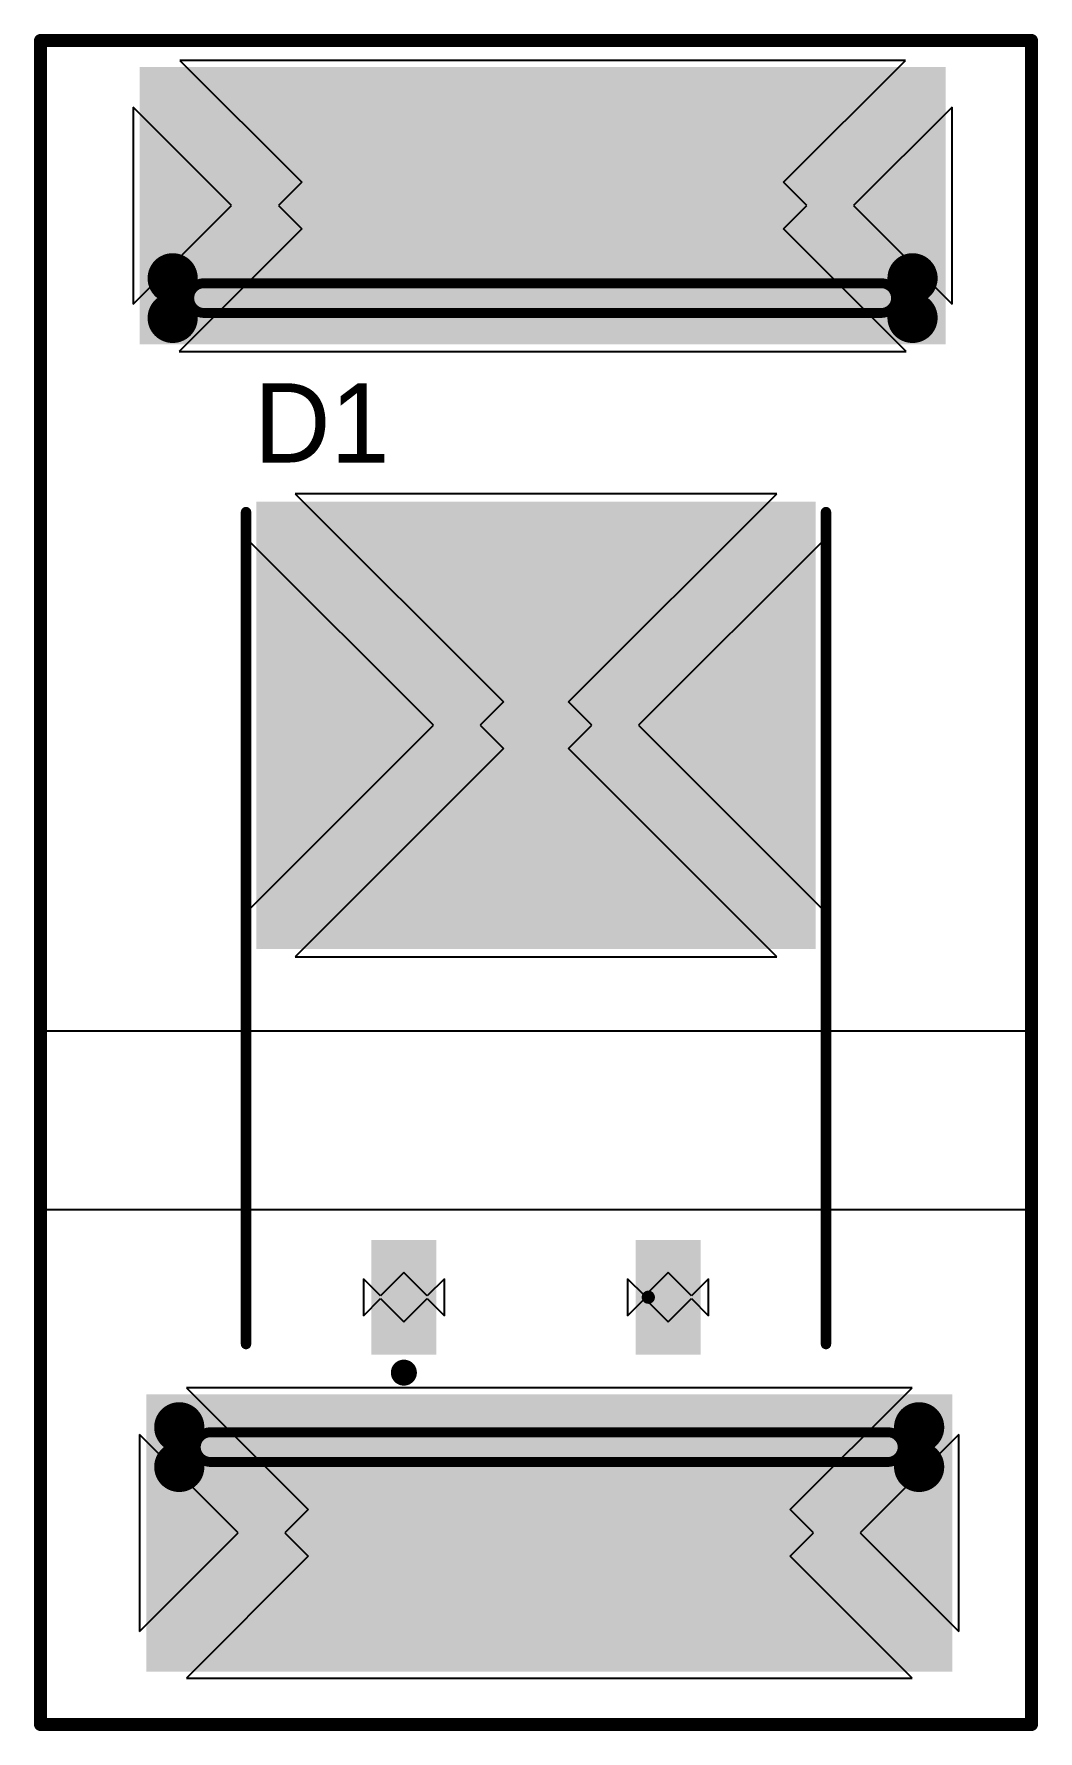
# Model space of a CAD drawing. Header units: millimetres. Extents: x 2.65 to 3.4, y 2.5 to 3.78.
import ezdxf

# ---------------------------------------------------------------- set-up
doc = ezdxf.new("R2010")
doc.units = ezdxf.units.MM
doc.header["$MEASUREMENT"] = 0
for name, color, linetype in [('BottomLayer', 5, 'Continuous'), ('BottomSolder', 6, 'Continuous'), ('MultiLayer', 9, 'Continuous'), ('PadHoleLayer', 156, 'Continuous'), ('TopLayer', 1, 'Continuous'), ('TopOverlay', 2, 'Continuous'), ('TopPaste', 8, 'Continuous'), ('TopSolder', 216, 'Continuous')]:
    doc.layers.add(name, color=color, linetype=linetype)

msp = doc.modelspace()

# ---------------------------------------------------------------- linework, layer by layer
at = {"layer": 'BottomLayer', "const_width": 0.015}
for points in [[(2.7425, 3.6, 1), (2.7575, 3.6, 1)], [(3.3025, 3.6, 1), (3.3175, 3.6, 1)], [(2.7425, 3.57, 1), (2.7575, 3.57, 1)], [(3.3025, 3.57, 1), (3.3175, 3.57, 1)], [(2.7475, 2.73, 1), (2.7625, 2.73, 1)], [(3.3075, 2.73, 1), (3.3225, 2.73, 1)], [(2.7475, 2.7, 1), (2.7625, 2.7, 1)], [(3.3075, 2.7, 1), (3.3225, 2.7, 1)]]:
    msp.add_lwpolyline(points, format="xyb", close=True, dxfattribs=at)
at = {"layer": 'BottomLayer'}
for points in [[(2.73, 3.555), (3.33, 3.555), (2.73, 3.755), (3.33, 3.755)], [(2.75, 3.555), (3.31, 3.555), (2.75, 3.615), (3.31, 3.615)], [(2.735, 3.57), (3.325, 3.57), (2.735, 3.6), (3.325, 3.6)], [(2.735, 2.55), (3.335, 2.55), (2.735, 2.75), (3.335, 2.75)], [(2.755, 2.685), (3.315, 2.685), (2.755, 2.745), (3.315, 2.745)], [(2.74, 2.7), (3.33, 2.7), (2.74, 2.73), (3.33, 2.73)]]:
    msp.add_solid(points, dxfattribs=at)
at = {"layer": 'BottomSolder', "const_width": 0.019}
for points in [[(2.7405, 3.6, 1), (2.7595, 3.6, 1)], [(3.3005, 3.6, 1), (3.3195, 3.6, 1)], [(2.7405, 3.57, 1), (2.7595, 3.57, 1)], [(3.3005, 3.57, 1), (3.3195, 3.57, 1)], [(2.7455, 2.73, 1), (2.7645, 2.73, 1)], [(3.3055, 2.73, 1), (3.3245, 2.73, 1)], [(2.7455, 2.7, 1), (2.7645, 2.7, 1)], [(3.3055, 2.7, 1), (3.3245, 2.7, 1)]]:
    msp.add_lwpolyline(points, format="xyb", close=True, dxfattribs=at)
at = {"layer": 'BottomSolder'}
for points in [[(2.726, 3.551), (3.334, 3.551), (2.726, 3.759), (3.334, 3.759)], [(2.75, 3.551), (3.31, 3.551), (2.75, 3.619), (3.31, 3.619)], [(2.731, 3.57), (3.329, 3.57), (2.731, 3.6), (3.329, 3.6)], [(2.731, 2.546), (3.339, 2.546), (2.731, 2.754), (3.339, 2.754)], [(2.755, 2.681), (3.315, 2.681), (2.755, 2.749), (3.315, 2.749)], [(2.736, 2.7), (3.334, 2.7), (2.736, 2.73), (3.334, 2.73)]]:
    msp.add_solid(points, dxfattribs=at)
at = {"layer": 'MultiLayer', "const_width": 0.015}
for points in [[(2.7425, 3.6, 1), (2.7575, 3.6, 1)], [(3.3025, 3.6, 1), (3.3175, 3.6, 1)], [(2.7425, 3.57, 1), (2.7575, 3.57, 1)], [(3.3025, 3.57, 1), (3.3175, 3.57, 1)], [(2.7475, 2.73, 1), (2.7625, 2.73, 1)], [(3.3075, 2.73, 1), (3.3225, 2.73, 1)], [(2.7475, 2.7, 1), (2.7625, 2.7, 1)], [(3.3075, 2.7, 1), (3.3225, 2.7, 1)]]:
    msp.add_lwpolyline(points, format="xyb", close=True, dxfattribs=at)
at = {"layer": 'MultiLayer'}
for points in [[(2.73, 3.555), (3.33, 3.555), (2.73, 3.755), (3.33, 3.755)], [(2.75, 3.555), (3.31, 3.555), (2.75, 3.615), (3.31, 3.615)], [(2.735, 3.57), (3.325, 3.57), (2.735, 3.6), (3.325, 3.6)], [(2.735, 2.55), (3.335, 2.55), (2.735, 2.75), (3.335, 2.75)], [(2.755, 2.685), (3.315, 2.685), (2.755, 2.745), (3.315, 2.745)], [(2.74, 2.7), (3.33, 2.7), (2.74, 2.73), (3.33, 2.73)]]:
    msp.add_solid(points, dxfattribs=at)
at = {"layer": 'PadHoleLayer', "const_width": 0.0075}
for points in [[(2.77375, 3.59625), (3.28625, 3.59625, -1), (3.28625, 3.57375), (2.77375, 3.57375, -1)], [(2.77875, 2.72625), (3.29125, 2.72625, -1), (3.29125, 2.70375), (2.77875, 2.70375, -1)]]:
    msp.add_lwpolyline(points, format="xyb", close=True, dxfattribs=at)
at = {"layer": 'TopLayer'}
for p, q in [((2.65, 3.0300001), (2.65, 3.78)), ((2.65, 3.78), (3.4, 3.78)), ((3.4, 3.78), (3.4000001, 3.0300001)), ((3.3046446, 3.765), (2.7553555, 3.765)), ((2.7553555, 3.765), (2.8476777, 3.6726777)), ((3.2123223, 3.6726777), (3.3046446, 3.765)), ((2.7946446, 3.655), (2.72, 3.7296447)), ((2.72, 3.7296447), (2.72, 3.5803554)), ((3.34, 3.7296446), (3.2653554, 3.655)), ((3.34, 3.5803555), (3.34, 3.7296446)), ((2.8476777, 3.6726777), (2.83, 3.655)), ((3.23, 3.655), (3.2123223, 3.6726777)), ((2.72, 3.5803554), (2.7946446, 3.655)), ((2.83, 3.655), (2.8476777, 3.6373223)), ((3.2123223, 3.6373223), (3.23, 3.655)), ((3.2653554, 3.655), (3.34, 3.5803555)), ((2.8476777, 3.6373223), (2.7548656, 3.5445102)), ((3.3051345, 3.5445102), (3.2123223, 3.6373223)), ((2.7548656, 3.5445102), (3.3051345, 3.5445102)), ((3.2073217, 3.4368897), (2.8426784, 3.4368897)), ((2.8426784, 3.4368897), (3.0003549, 3.2792131)), ((3.0496451, 3.2792131), (3.2073217, 3.4368897)), ((2.9473218, 3.2615354), (2.8073229, 3.4015344)), ((2.8073229, 3.4015344), (2.8073229, 3.1215365)), ((3.2426771, 3.4015343), (3.1026782, 3.2615354)), ((3.2426771, 3.1215366), (3.2426771, 3.4015343)), ((3.0003549, 3.2792131), (2.9826772, 3.2615354)), ((3.0673228, 3.2615354), (3.0496451, 3.2792131)), ((2.8073229, 3.1215365), (2.9473218, 3.2615354)), ((2.9826772, 3.2615354), (3.0003549, 3.2438577)), ((3.0496451, 3.2438577), (3.0673228, 3.2615354)), ((3.1026782, 3.2615354), (3.2426771, 3.1215366)), ((3.0003549, 3.2438577), (2.8426783, 3.0861811)), ((3.2073218, 3.0861811), (3.0496451, 3.2438577)), ((2.8426783, 3.0861811), (3.2073218, 3.0861811)), ((3.4000001, 3.0300001), (2.65, 3.0300001)), ((2.65, 2.505), (2.65, 2.895)), ((2.65, 2.895), (3.4, 2.895)), ((3.4, 2.895), (3.4, 2.505)), ((2.9073223, 2.8294876), (2.8943307, 2.8424792)), ((2.8943307, 2.8424792), (2.8943307, 2.8144498)), ((2.925, 2.8471653), (2.9073223, 2.8294876)), ((2.9426777, 2.8294876), (2.925, 2.8471653)), ((2.9556693, 2.8424792), (2.9426777, 2.8294876)), ((2.9556693, 2.8144498), (2.9556693, 2.8424792)), ((3.1073223, 2.8294877), (3.0943307, 2.8424793)), ((3.0943307, 2.8424793), (3.0943307, 2.8144499)), ((3.125, 2.8471654), (3.1073223, 2.8294877)), ((3.1426777, 2.8294877), (3.125, 2.8471654)), ((3.1556693, 2.8424793), (3.1426777, 2.8294877)), ((3.1556693, 2.8144499), (3.1556693, 2.8424793)), ((2.8943307, 2.8144498), (2.9073223, 2.8274414)), ((2.9073223, 2.8274414), (2.925, 2.8097637)), ((2.925, 2.8097637), (2.9426777, 2.8274414)), ((2.9426777, 2.8274414), (2.9556693, 2.8144498)), ((3.0943307, 2.8144499), (3.1073223, 2.8274415)), ((3.1073223, 2.8274415), (3.125, 2.8097638)), ((3.125, 2.8097638), (3.1426777, 2.8274415)), ((3.1426777, 2.8274415), (3.1556693, 2.8144499)), ((3.3096446, 2.76), (2.7603555, 2.76)), ((2.7603555, 2.76), (2.8526777, 2.6676777)), ((3.2173223, 2.6676777), (3.3096446, 2.76)), ((2.7996446, 2.65), (2.725, 2.7246447)), ((2.725, 2.7246447), (2.725, 2.5753554)), ((3.345, 2.7246446), (3.2703554, 2.65)), ((3.345, 2.5753555), (3.345, 2.7246446)), ((2.8526777, 2.6676777), (2.835, 2.65)), ((3.235, 2.65), (3.2173223, 2.6676777)), ((2.725, 2.5753554), (2.7996446, 2.65)), ((2.835, 2.65), (2.8526777, 2.6323223)), ((3.2173223, 2.6323223), (3.235, 2.65)), ((3.2703554, 2.65), (3.345, 2.5753555)), ((2.8526777, 2.6323223), (2.7603554, 2.54)), ((3.3096447, 2.54), (3.2173223, 2.6323223)), ((2.7603554, 2.54), (3.3096447, 2.54)), ((3.4, 2.505), (2.65, 2.505))]:
    msp.add_line(p, q, dxfattribs=at)
for points, const_width in [([(2.7425, 3.6, 1), (2.7575, 3.6, 1)], 0.015), ([(3.3025, 3.6, 1), (3.3175, 3.6, 1)], 0.015), ([(2.7425, 3.57, 1), (2.7575, 3.57, 1)], 0.015), ([(3.3025, 3.57, 1), (3.3175, 3.57, 1)], 0.015), ([(3.1074999, 2.8284645, 1), (3.1124999, 2.8284645, 1)], 0.005), ([(3.1075, 2.8284646, 1), (3.1125, 2.8284646, 1)], 0.005), ([(2.7475, 2.73, 1), (2.7625, 2.73, 1)], 0.015), ([(3.3075, 2.73, 1), (3.3225, 2.73, 1)], 0.015), ([(2.7475, 2.7, 1), (2.7625, 2.7, 1)], 0.015), ([(3.3075, 2.7, 1), (3.3225, 2.7, 1)], 0.015)]:
    msp.add_lwpolyline(points, format="xyb", close=True, dxfattribs=dict(at, const_width=const_width))
at = {"layer": 'TopLayer', "const_width": 0.01}
msp.add_lwpolyline([(3.1099999, 2.8284645), (3.11, 2.8284646)], dxfattribs=at)
at = {"layer": 'TopLayer'}
for points in [[(2.73, 3.555), (3.33, 3.555), (2.73, 3.755), (3.33, 3.755)], [(2.75, 3.555), (3.31, 3.555), (2.75, 3.615), (3.31, 3.615)], [(2.735, 3.57), (3.325, 3.57), (2.735, 3.6), (3.325, 3.6)], [(2.8173229, 3.0961811), (3.2326771, 3.0961811), (2.8173229, 3.4268897), (3.2326771, 3.4268897)], [(2.9043307, 2.7890944), (2.9456693, 2.7890944), (2.9043307, 2.8678346), (2.9456693, 2.8678346)], [(3.1043307, 2.7890945), (3.1456693, 2.7890945), (3.1043307, 2.8678347), (3.1456693, 2.8678347)], [(2.735, 2.55), (3.335, 2.55), (2.735, 2.75), (3.335, 2.75)], [(2.755, 2.685), (3.315, 2.685), (2.755, 2.745), (3.315, 2.745)], [(2.74, 2.7), (3.33, 2.7), (2.74, 2.73), (3.33, 2.73)]]:
    msp.add_solid(points, dxfattribs=at)
at = {"layer": 'TopOverlay'}
for points, const_width in [([(2.65, 3.78), (3.4, 3.78)], 0.01), ([(2.65, 2.505), (2.65, 3.78)], 0.01), ([(3.4, 2.505), (3.4, 3.78)], 0.01), ([(2.8055118, 2.7930315), (2.8055118, 3.4229528)], 0.007874), ([(3.2444882, 2.7930315), (3.2444882, 3.4229528)], 0.007874), ([(2.65, 2.505), (3.4, 2.505)], 0.01)]:
    msp.add_lwpolyline(points, dxfattribs=dict(at, const_width=const_width))
for points, const_width in [([(2.6475, 3.78, 1), (2.6525, 3.78, 1)], 0.005), ([(2.6475, 3.78, 1), (2.6525, 3.78, 1)], 0.005), ([(3.3975, 3.78, 1), (3.4025, 3.78, 1)], 0.005), ([(3.3975, 3.78, 1), (3.4025, 3.78, 1)], 0.005), ([(2.8035433, 3.4229528, 1), (2.8074803, 3.4229528, 1)], 0.003937), ([(3.2425197, 3.4229528, 1), (3.2464567, 3.4229528, 1)], 0.003937), ([(2.8035433, 2.7930315, 1), (2.8074803, 2.7930315, 1)], 0.003937), ([(3.2425197, 2.7930315, 1), (3.2464567, 2.7930315, 1)], 0.003937), ([(2.9299213, 2.7713779, 1), (2.9200787, 2.7713779, 1)], 0.0098425), ([(2.9176181, 2.7713779, 1), (2.9225393, 2.7713779, 1)], 0.0049212), ([(2.9274607, 2.7713779, 1), (2.9323819, 2.7713779, 1)], 0.0049212), ([(2.6475, 2.505, 1), (2.6525, 2.505, 1)], 0.005), ([(2.6475, 2.505, 1), (2.6525, 2.505, 1)], 0.005), ([(3.3975, 2.505, 1), (3.4025, 2.505, 1)], 0.005), ([(3.3975, 2.505, 1), (3.4025, 2.505, 1)], 0.005)]:
    msp.add_lwpolyline(points, format="xyb", close=True, dxfattribs=dict(at, const_width=const_width))
at = {"layer": 'TopPaste'}
for points in [[(2.8173229, 3.0961811), (3.2326771, 3.0961811), (2.8173229, 3.4268897), (3.2326771, 3.4268897)], [(2.9043307, 2.7890944), (2.9456693, 2.7890944), (2.9043307, 2.8678346), (2.9456693, 2.8678346)], [(3.1043307, 2.7890945), (3.1456693, 2.7890945), (3.1043307, 2.8678347), (3.1456693, 2.8678347)]]:
    msp.add_solid(points, dxfattribs=at)
at = {"layer": 'TopSolder', "const_width": 0.019}
for points in [[(2.7405, 3.6, 1), (2.7595, 3.6, 1)], [(3.3005, 3.6, 1), (3.3195, 3.6, 1)], [(2.7405, 3.57, 1), (2.7595, 3.57, 1)], [(3.3005, 3.57, 1), (3.3195, 3.57, 1)], [(2.7455, 2.73, 1), (2.7645, 2.73, 1)], [(3.3055, 2.73, 1), (3.3245, 2.73, 1)], [(2.7455, 2.7, 1), (2.7645, 2.7, 1)], [(3.3055, 2.7, 1), (3.3245, 2.7, 1)]]:
    msp.add_lwpolyline(points, format="xyb", close=True, dxfattribs=at)
at = {"layer": 'TopSolder'}
for points in [[(2.725, 3.55), (3.335, 3.55), (2.725, 3.76), (3.335, 3.76)], [(2.726, 3.551), (3.334, 3.551), (2.726, 3.759), (3.334, 3.759)], [(2.75, 3.551), (3.31, 3.551), (2.75, 3.619), (3.31, 3.619)], [(2.731, 3.57), (3.329, 3.57), (2.731, 3.6), (3.329, 3.6)], [(2.8133229, 3.0921811), (3.2366771, 3.0921811), (2.8133229, 3.4308897), (3.2366771, 3.4308897)], [(2.9003307, 2.7850944), (2.9496693, 2.7850944), (2.9003307, 2.8718346), (2.9496693, 2.8718346)], [(3.1003307, 2.7850945), (3.1496693, 2.7850945), (3.1003307, 2.8718347), (3.1496693, 2.8718347)], [(2.73, 2.545), (3.34, 2.545), (2.73, 2.755), (3.34, 2.755)], [(2.731, 2.546), (3.339, 2.546), (2.731, 2.754), (3.339, 2.754)], [(2.755, 2.681), (3.315, 2.681), (2.755, 2.749), (3.315, 2.749)], [(2.736, 2.7), (3.334, 2.7), (2.736, 2.73), (3.334, 2.73)]]:
    msp.add_solid(points, dxfattribs=at)

# ---------------------------------------------------------------- texts
at = {"layer": 'TopOverlay'}
msp.add_text('D1', height=0.06, dxfattribs=at).set_placement((2.8115, 3.4605))

doc.saveas('drawing.dxf')
